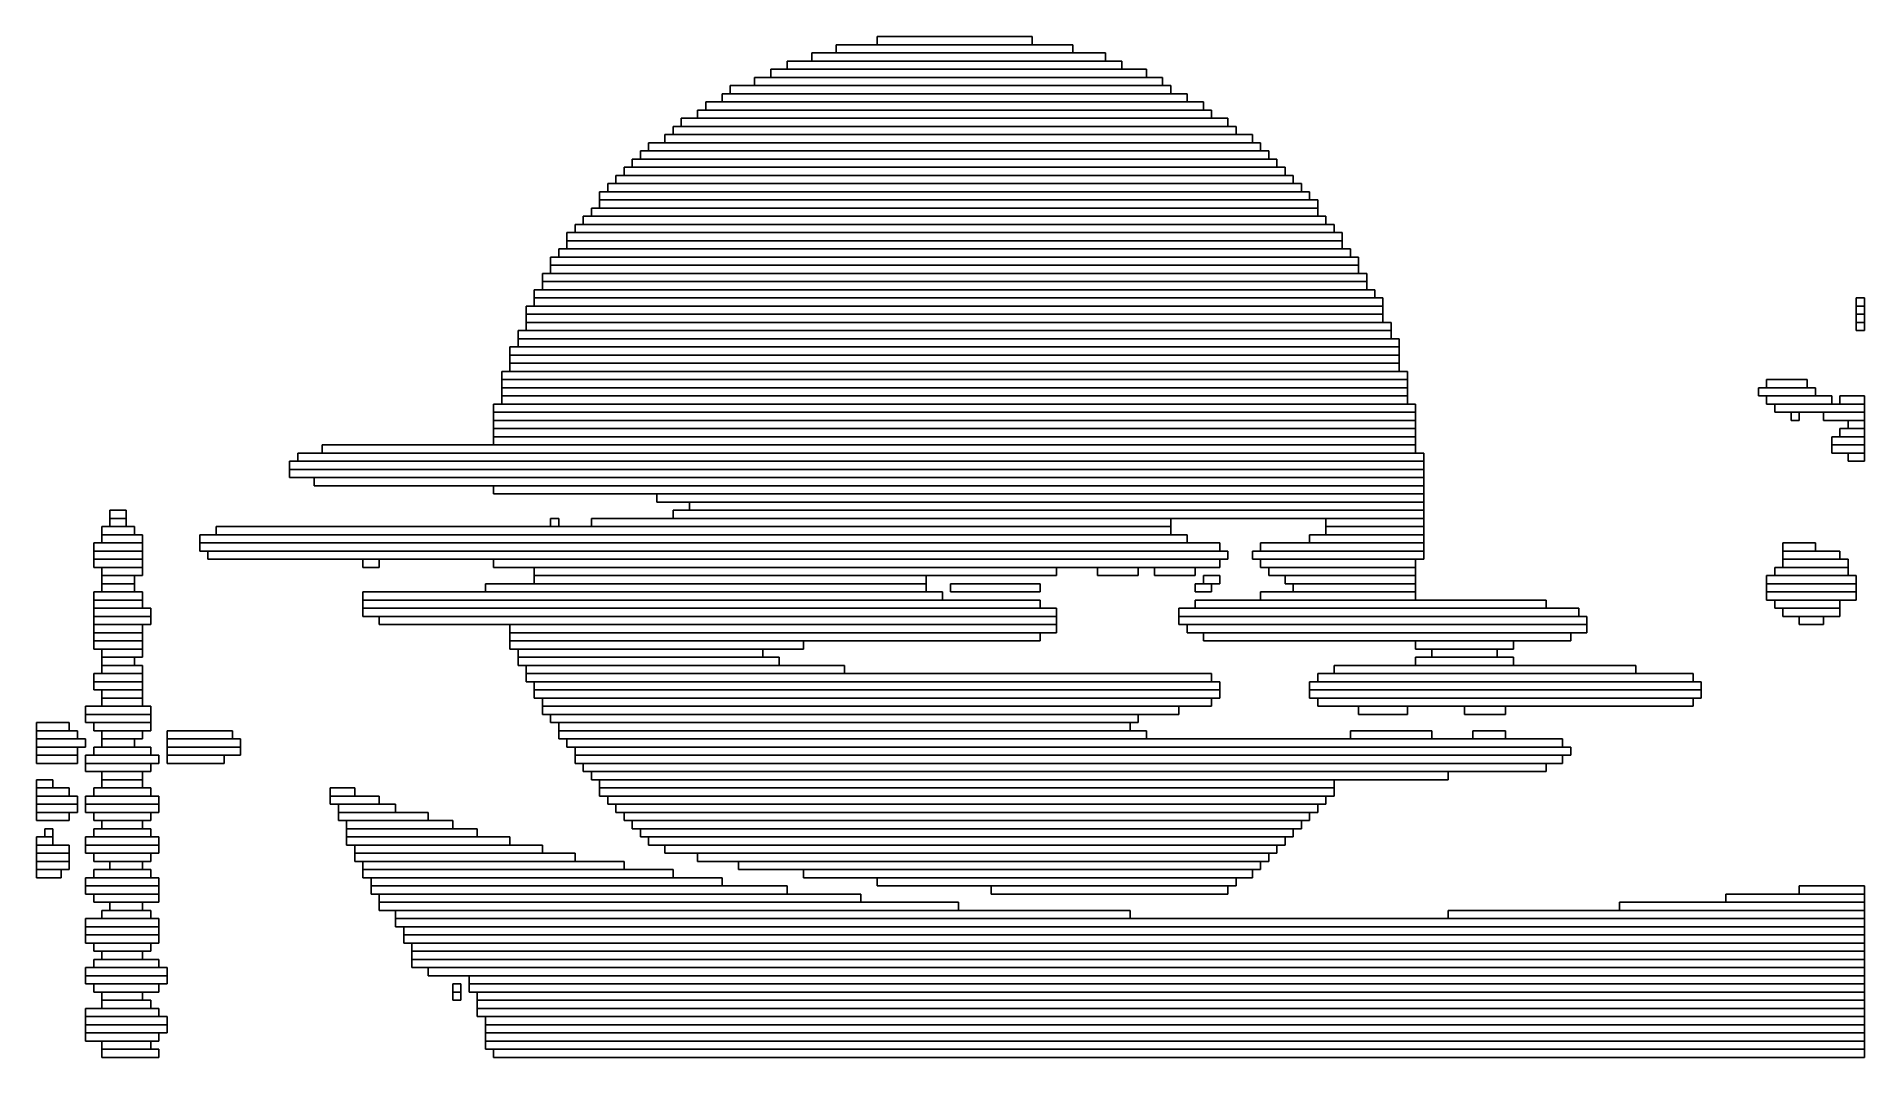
# Model space of a CAD drawing. Extents: x 400 to 624, y 440 to 565.
import ezdxf

# ---------------------------------------------------------------- set-up
doc = ezdxf.new("R2010")
doc.units = 0

msp = doc.modelspace()

# ---------------------------------------------------------------- linework, layer by layer
for p, q in [((503, 565), (522, 565)), ((503, 564), (503, 565)), ((522, 565), (522, 564)), ((495, 563), (531, 563)), ((495, 562), (495, 563)), ((498, 564), (527, 564)), ((498, 563), (498, 564)), ((527, 563), (498, 563)), ((522, 564), (503, 564)), ((527, 564), (527, 563)), ((531, 563), (531, 562)), ((490, 561), (536, 561)), ((490, 560), (490, 561)), ((492, 562), (533, 562)), ((492, 561), (492, 562)), ((533, 561), (492, 561)), ((531, 562), (495, 562)), ((533, 562), (533, 561)), ((536, 561), (536, 560)), ((484, 558), (541, 558)), ((484, 557), (484, 558)), ((485, 559), (539, 559)), ((485, 558), (485, 559)), ((539, 558), (485, 558)), ((488, 560), (538, 560)), ((488, 559), (488, 560)), ((538, 559), (488, 559)), ((536, 560), (490, 560)), ((538, 560), (538, 559)), ((539, 559), (539, 558)), ((541, 558), (541, 557)), ((481, 556), (544, 556)), ((481, 555), (481, 556)), ((482, 557), (543, 557)), ((482, 556), (482, 557)), ((543, 556), (482, 556)), ((541, 557), (484, 557)), ((543, 557), (543, 556)), ((544, 556), (544, 555)), ((478, 554), (547, 554)), ((478, 553), (478, 554)), ((479, 555), (546, 555)), ((479, 554), (479, 555)), ((546, 554), (479, 554)), ((544, 555), (481, 555)), ((546, 555), (546, 554)), ((547, 554), (547, 553)), ((475, 552), (550, 552)), ((475, 551), (475, 552)), ((477, 553), (549, 553)), ((477, 552), (477, 553)), ((549, 552), (477, 552)), ((547, 553), (478, 553)), ((549, 553), (549, 552)), ((550, 552), (550, 551)), ((472, 549), (553, 549)), ((472, 548), (472, 549)), ((473, 550), (552, 550)), ((473, 549), (473, 550)), ((552, 549), (473, 549)), ((474, 551), (551, 551)), ((474, 550), (474, 551)), ((551, 550), (474, 550)), ((550, 551), (475, 551)), ((551, 551), (551, 550)), ((552, 550), (552, 549)), ((553, 549), (553, 548)), ((470, 547), (555, 547)), ((470, 546), (470, 547)), ((471, 548), (554, 548)), ((471, 547), (471, 548)), ((554, 547), (471, 547)), ((553, 548), (472, 548)), ((554, 548), (554, 547)), ((555, 547), (555, 546)), ((469, 546), (556, 546)), ((469, 545), (469, 546)), ((556, 545), (469, 545)), ((469, 545), (557, 545)), ((469, 544), (469, 545)), ((555, 546), (470, 546)), ((556, 546), (556, 545)), ((557, 545), (557, 544)), ((467, 543), (558, 543)), ((467, 542), (467, 543)), ((468, 544), (557, 544)), ((468, 543), (468, 544)), ((557, 543), (468, 543)), ((557, 544), (469, 544)), ((557, 544), (557, 543)), ((558, 543), (558, 542)), ((465, 541), (560, 541)), ((465, 540), (465, 541)), ((560, 540), (465, 540)), ((465, 540), (560, 540)), ((465, 539), (465, 540)), ((466, 542), (559, 542)), ((466, 541), (466, 542)), ((559, 541), (466, 541)), ((558, 542), (467, 542)), ((559, 542), (559, 541)), ((560, 541), (560, 540)), ((560, 540), (560, 539)), ((463, 538), (562, 538)), ((463, 537), (463, 538)), ((464, 539), (561, 539)), ((464, 538), (464, 539)), ((561, 538), (464, 538)), ((560, 539), (465, 539)), ((561, 539), (561, 538)), ((562, 538), (562, 537)), ((462, 536), (563, 536)), ((462, 535), (462, 536)), ((562, 537), (463, 537)), ((463, 537), (562, 537)), ((463, 536), (463, 537)), ((562, 536), (463, 536)), ((562, 537), (562, 536)), ((563, 536), (563, 535)), ((461, 534), (564, 534)), ((461, 533), (461, 534)), ((563, 535), (462, 535)), ((462, 535), (563, 535)), ((462, 534), (462, 535)), ((563, 534), (462, 534)), ((563, 535), (563, 534)), ((564, 534), (564, 533)), ((460, 532), (565, 532)), ((460, 531), (460, 532)), ((565, 531), (460, 531)), ((460, 531), (565, 531)), ((460, 530), (460, 531)), ((564, 533), (461, 533)), ((461, 533), (565, 533)), ((461, 532), (461, 533)), ((565, 532), (461, 532)), ((565, 533), (565, 532)), ((565, 532), (565, 531)), ((565, 531), (565, 530)), ((623, 533), (624, 533)), ((623, 532), (623, 533)), ((624, 532), (623, 532)), ((623, 532), (624, 532)), ((623, 531), (623, 532)), ((624, 531), (623, 531)), ((623, 531), (624, 531)), ((623, 530), (623, 531)), ((624, 533), (624, 532)), ((624, 532), (624, 531)), ((624, 531), (624, 530)), ((459, 529), (566, 529)), ((459, 528), (459, 529)), ((565, 530), (460, 530)), ((460, 530), (566, 530)), ((460, 529), (460, 530)), ((566, 529), (460, 529)), ((566, 530), (566, 529)), ((566, 529), (566, 528)), ((624, 530), (623, 530)), ((623, 530), (624, 530)), ((623, 529), (623, 530)), ((624, 529), (623, 529)), ((624, 530), (624, 529)), ((458, 527), (567, 527)), ((458, 526), (458, 527)), ((566, 528), (459, 528)), ((459, 528), (567, 528)), ((459, 527), (459, 528)), ((567, 527), (459, 527)), ((567, 528), (567, 527)), ((567, 527), (567, 526)), ((567, 526), (458, 526)), ((458, 526), (567, 526)), ((458, 525), (458, 526)), ((567, 525), (458, 525)), ((458, 525), (567, 525)), ((458, 524), (458, 525)), ((567, 526), (567, 525)), ((567, 525), (567, 524)), ((457, 524), (568, 524)), ((457, 523), (457, 524)), ((568, 523), (457, 523)), ((457, 523), (568, 523)), ((457, 522), (457, 523)), ((568, 522), (457, 522)), ((457, 522), (568, 522)), ((457, 521), (457, 522)), ((567, 524), (458, 524)), ((568, 524), (568, 523)), ((568, 523), (568, 522)), ((568, 522), (568, 521)), ((611, 522), (618, 522)), ((611, 521), (611, 522)), ((612, 523), (617, 523)), ((612, 522), (612, 523)), ((617, 522), (612, 522)), ((617, 523), (617, 522)), ((618, 522), (618, 521)), ((456, 520), (569, 520)), ((456, 519), (456, 520)), ((568, 521), (457, 521)), ((457, 521), (568, 521)), ((457, 520), (457, 521)), ((568, 520), (457, 520)), ((568, 521), (568, 520)), ((569, 520), (569, 519)), ((618, 521), (611, 521)), ((612, 521), (620, 521)), ((612, 520), (612, 521)), ((620, 520), (612, 520)), ((613, 520), (624, 520)), ((613, 519), (613, 520)), ((620, 521), (620, 520)), ((621, 521), (624, 521)), ((621, 520), (621, 521)), ((624, 520), (621, 520)), ((624, 521), (624, 520)), ((624, 520), (624, 519)), ((569, 519), (456, 519)), ((456, 519), (569, 519)), ((456, 518), (456, 519)), ((569, 518), (456, 518)), ((456, 518), (569, 518)), ((456, 517), (456, 518)), ((569, 519), (569, 518)), ((569, 518), (569, 517)), ((624, 519), (613, 519)), ((615, 519), (616, 519)), ((615, 518), (615, 519)), ((616, 518), (615, 518)), ((616, 519), (616, 518)), ((619, 519), (624, 519)), ((619, 518), (619, 519)), ((624, 518), (619, 518)), ((622, 518), (624, 518)), ((622, 517), (622, 518)), ((624, 519), (624, 518)), ((624, 518), (624, 517)), ((569, 517), (456, 517)), ((456, 517), (569, 517)), ((456, 516), (456, 517)), ((569, 516), (456, 516)), ((456, 516), (569, 516)), ((456, 515), (456, 516)), ((569, 517), (569, 516)), ((569, 516), (569, 515)), ((620, 516), (624, 516)), ((620, 515), (620, 516)), ((621, 517), (624, 517)), ((621, 516), (621, 517)), ((624, 516), (621, 516)), ((624, 517), (622, 517)), ((624, 517), (624, 516)), ((624, 516), (624, 515)), ((431, 513), (570, 513)), ((431, 512), (431, 513)), ((432, 514), (570, 514)), ((432, 513), (432, 514)), ((570, 513), (432, 513)), ((435, 515), (569, 515)), ((435, 514), (435, 515)), ((569, 514), (435, 514)), ((569, 515), (456, 515)), ((569, 515), (569, 514)), ((570, 514), (570, 513)), ((570, 513), (570, 512)), ((624, 515), (620, 515)), ((620, 515), (624, 515)), ((620, 514), (620, 515)), ((624, 514), (620, 514)), ((622, 514), (624, 514)), ((622, 513), (622, 514)), ((624, 513), (622, 513)), ((624, 515), (624, 514)), ((624, 514), (624, 513)), ((570, 512), (431, 512)), ((431, 512), (570, 512)), ((431, 511), (431, 512)), ((570, 511), (431, 511)), ((434, 511), (570, 511)), ((434, 510), (434, 511)), ((570, 512), (570, 511)), ((570, 511), (570, 510)), ((570, 510), (434, 510)), ((456, 510), (570, 510)), ((456, 509), (456, 510)), ((570, 509), (456, 509)), ((476, 509), (570, 509)), ((476, 508), (476, 509)), ((570, 510), (570, 509)), ((570, 509), (570, 508)), ((409, 507), (411, 507)), ((409, 506), (409, 507)), ((411, 507), (411, 506)), ((570, 508), (476, 508)), ((478, 507), (570, 507)), ((478, 506), (478, 507)), ((480, 508), (570, 508)), ((480, 507), (480, 508)), ((570, 507), (480, 507)), ((570, 508), (570, 507)), ((570, 507), (570, 506)), ((408, 505), (412, 505)), ((408, 504), (408, 505)), ((411, 506), (409, 506)), ((409, 506), (411, 506)), ((409, 505), (409, 506)), ((411, 505), (409, 505)), ((411, 506), (411, 505)), ((412, 505), (412, 504)), ((422, 505), (539, 505)), ((422, 504), (422, 505)), ((463, 506), (464, 506)), ((463, 505), (463, 506)), ((464, 505), (463, 505)), ((464, 506), (464, 505)), ((468, 506), (539, 506)), ((468, 505), (468, 506)), ((539, 505), (468, 505)), ((570, 506), (478, 506)), ((539, 506), (539, 505)), ((539, 505), (539, 504)), ((558, 506), (570, 506)), ((558, 505), (558, 506)), ((570, 505), (558, 505)), ((558, 505), (570, 505)), ((558, 504), (558, 505)), ((570, 506), (570, 505)), ((570, 505), (570, 504)), ((407, 503), (413, 503)), ((407, 502), (407, 503)), ((413, 502), (407, 502)), ((407, 502), (413, 502)), ((407, 501), (407, 502)), ((412, 504), (408, 504)), ((408, 504), (413, 504)), ((408, 503), (408, 504)), ((413, 503), (408, 503)), ((413, 504), (413, 503)), ((413, 503), (413, 502)), ((413, 502), (413, 501)), ((420, 504), (541, 504)), ((420, 503), (420, 504)), ((541, 503), (420, 503)), ((420, 503), (545, 503)), ((420, 502), (420, 503)), ((545, 502), (420, 502)), ((421, 502), (546, 502)), ((421, 501), (421, 502)), ((539, 504), (422, 504)), ((541, 504), (541, 503)), ((545, 503), (545, 502)), ((546, 502), (546, 501)), ((549, 502), (570, 502)), ((549, 501), (549, 502)), ((550, 503), (570, 503)), ((550, 502), (550, 503)), ((570, 502), (550, 502)), ((556, 504), (570, 504)), ((556, 503), (556, 504)), ((570, 503), (556, 503)), ((570, 504), (558, 504)), ((570, 504), (570, 503)), ((570, 503), (570, 502)), ((570, 502), (570, 501)), ((614, 503), (618, 503)), ((614, 502), (614, 503)), ((618, 502), (614, 502)), ((614, 502), (621, 502)), ((614, 501), (614, 502)), ((618, 503), (618, 502)), ((621, 502), (621, 501)), ((413, 501), (407, 501)), ((407, 501), (413, 501)), ((407, 500), (407, 501)), ((413, 500), (407, 500)), ((408, 500), (413, 500)), ((408, 499), (408, 500)), ((413, 501), (413, 500)), ((413, 500), (413, 499)), ((546, 501), (421, 501)), ((440, 501), (442, 501)), ((440, 500), (440, 501)), ((442, 500), (440, 500)), ((442, 501), (442, 500)), ((456, 501), (545, 501)), ((456, 500), (456, 501)), ((545, 500), (456, 500)), ((461, 500), (525, 500)), ((461, 499), (461, 500)), ((525, 500), (525, 499)), ((530, 500), (535, 500)), ((530, 499), (530, 500)), ((535, 500), (535, 499)), ((537, 500), (542, 500)), ((537, 499), (537, 500)), ((542, 500), (542, 499)), ((545, 501), (545, 500)), ((570, 501), (549, 501)), ((550, 501), (569, 501)), ((550, 500), (550, 501)), ((569, 500), (550, 500)), ((551, 500), (569, 500)), ((551, 499), (551, 500)), ((569, 501), (569, 500)), ((569, 500), (569, 499)), ((613, 500), (622, 500)), ((613, 499), (613, 500)), ((621, 501), (614, 501)), ((614, 501), (622, 501)), ((614, 500), (614, 501)), ((622, 500), (614, 500)), ((622, 501), (622, 500)), ((622, 500), (622, 499)), ((413, 499), (408, 499)), ((408, 499), (412, 499)), ((408, 498), (408, 499)), ((412, 498), (408, 498)), ((408, 498), (412, 498)), ((408, 497), (408, 498)), ((412, 499), (412, 498)), ((412, 498), (412, 497)), ((455, 498), (509, 498)), ((455, 497), (455, 498)), ((525, 499), (461, 499)), ((461, 499), (509, 499)), ((461, 498), (461, 499)), ((509, 498), (461, 498)), ((509, 499), (509, 498)), ((509, 498), (509, 497)), ((512, 498), (523, 498)), ((512, 497), (512, 498)), ((523, 498), (523, 497)), ((535, 499), (530, 499)), ((542, 499), (537, 499)), ((542, 498), (544, 498)), ((542, 497), (542, 498)), ((543, 499), (545, 499)), ((543, 498), (543, 499)), ((545, 498), (543, 498)), ((544, 498), (544, 497)), ((545, 499), (545, 498)), ((569, 499), (551, 499)), ((553, 499), (569, 499)), ((553, 498), (553, 499)), ((569, 498), (553, 498)), ((554, 498), (569, 498)), ((554, 497), (554, 498)), ((569, 499), (569, 498)), ((569, 498), (569, 497)), ((612, 499), (623, 499)), ((612, 498), (612, 499)), ((623, 498), (612, 498)), ((612, 498), (623, 498)), ((612, 497), (612, 498)), ((622, 499), (613, 499)), ((623, 499), (623, 498)), ((623, 498), (623, 497)), ((407, 497), (413, 497)), ((407, 496), (407, 497)), ((413, 496), (407, 496)), ((407, 496), (413, 496)), ((407, 495), (407, 496)), ((412, 497), (408, 497)), ((413, 497), (413, 496)), ((413, 496), (413, 495)), ((440, 497), (511, 497)), ((440, 496), (440, 497)), ((511, 496), (440, 496)), ((440, 496), (523, 496)), ((440, 495), (440, 496)), ((509, 497), (455, 497)), ((511, 497), (511, 496)), ((523, 497), (512, 497)), ((523, 496), (523, 495)), ((544, 497), (542, 497)), ((542, 496), (585, 496)), ((542, 495), (542, 496)), ((550, 497), (569, 497)), ((550, 496), (550, 497)), ((569, 496), (550, 496)), ((569, 497), (554, 497)), ((569, 497), (569, 496)), ((585, 496), (585, 495)), ((623, 497), (612, 497)), ((612, 497), (623, 497)), ((612, 496), (612, 497)), ((623, 496), (612, 496)), ((613, 496), (621, 496)), ((613, 495), (613, 496)), ((621, 496), (621, 495)), ((623, 497), (623, 496)), ((413, 495), (407, 495)), ((407, 495), (414, 495)), ((407, 494), (407, 495)), ((414, 494), (407, 494)), ((407, 494), (414, 494)), ((407, 493), (407, 494)), ((414, 493), (407, 493)), ((407, 493), (413, 493)), ((407, 492), (407, 493)), ((413, 493), (413, 492)), ((414, 495), (414, 494)), ((414, 494), (414, 493)), ((523, 495), (440, 495)), ((440, 495), (525, 495)), ((440, 494), (440, 495)), ((525, 494), (440, 494)), ((442, 494), (525, 494)), ((442, 493), (442, 494)), ((525, 493), (442, 493)), ((458, 493), (525, 493)), ((458, 492), (458, 493)), ((525, 495), (525, 494)), ((525, 494), (525, 493)), ((525, 493), (525, 492)), ((540, 495), (589, 495)), ((540, 494), (540, 495)), ((589, 494), (540, 494)), ((540, 494), (590, 494)), ((540, 493), (540, 494)), ((590, 493), (540, 493)), ((541, 493), (590, 493)), ((541, 492), (541, 493)), ((585, 495), (542, 495)), ((589, 495), (589, 494)), ((590, 494), (590, 493)), ((590, 493), (590, 492)), ((621, 495), (613, 495)), ((614, 495), (621, 495)), ((614, 494), (614, 495)), ((621, 494), (614, 494)), ((616, 494), (619, 494)), ((616, 493), (616, 494)), ((619, 493), (616, 493)), ((619, 494), (619, 493)), ((621, 495), (621, 494)), ((413, 492), (407, 492)), ((407, 492), (413, 492)), ((407, 491), (407, 492)), ((413, 491), (407, 491)), ((407, 491), (413, 491)), ((407, 490), (407, 491)), ((413, 492), (413, 491)), ((413, 491), (413, 490)), ((525, 492), (458, 492)), ((458, 492), (523, 492)), ((458, 491), (458, 492)), ((523, 491), (458, 491)), ((458, 491), (494, 491)), ((458, 490), (458, 491)), ((494, 491), (494, 490)), ((523, 492), (523, 491)), ((590, 492), (541, 492)), ((543, 492), (588, 492)), ((543, 491), (543, 492)), ((588, 491), (543, 491)), ((569, 491), (581, 491)), ((569, 490), (569, 491)), ((581, 491), (581, 490)), ((588, 492), (588, 491)), ((413, 490), (407, 490)), ((408, 490), (413, 490)), ((408, 489), (408, 490)), ((413, 489), (408, 489)), ((408, 489), (412, 489)), ((408, 488), (408, 489)), ((412, 489), (412, 488)), ((413, 490), (413, 489)), ((494, 490), (458, 490)), ((459, 490), (489, 490)), ((459, 489), (459, 490)), ((489, 489), (459, 489)), ((459, 489), (491, 489)), ((459, 488), (459, 489)), ((489, 490), (489, 489)), ((491, 489), (491, 488)), ((581, 490), (569, 490)), ((569, 489), (581, 489)), ((569, 488), (569, 489)), ((571, 490), (579, 490)), ((571, 489), (571, 490)), ((579, 489), (571, 489)), ((579, 490), (579, 489)), ((581, 489), (581, 488)), ((407, 487), (413, 487)), ((407, 486), (407, 487)), ((412, 488), (408, 488)), ((408, 488), (413, 488)), ((408, 487), (408, 488)), ((413, 487), (408, 487)), ((413, 488), (413, 487)), ((413, 487), (413, 486)), ((491, 488), (459, 488)), ((460, 488), (499, 488)), ((460, 487), (460, 488)), ((499, 487), (460, 487)), ((460, 487), (544, 487)), ((460, 486), (460, 487)), ((499, 488), (499, 487)), ((544, 487), (544, 486)), ((557, 487), (603, 487)), ((557, 486), (557, 487)), ((559, 488), (596, 488)), ((559, 487), (559, 488)), ((596, 487), (559, 487)), ((581, 488), (569, 488)), ((596, 488), (596, 487)), ((603, 487), (603, 486)), ((413, 486), (407, 486)), ((407, 486), (413, 486)), ((407, 485), (407, 486)), ((413, 485), (407, 485)), ((408, 485), (413, 485)), ((408, 484), (408, 485)), ((413, 484), (408, 484)), ((408, 484), (413, 484)), ((408, 483), (408, 484)), ((413, 486), (413, 485)), ((413, 485), (413, 484)), ((413, 484), (413, 483)), ((544, 486), (460, 486)), ((461, 486), (545, 486)), ((461, 485), (461, 486)), ((545, 485), (461, 485)), ((461, 485), (545, 485)), ((461, 484), (461, 485)), ((545, 484), (461, 484)), ((462, 484), (544, 484)), ((462, 483), (462, 484)), ((544, 484), (544, 483)), ((545, 486), (545, 485)), ((545, 485), (545, 484)), ((556, 486), (604, 486)), ((556, 485), (556, 486)), ((604, 485), (556, 485)), ((556, 485), (604, 485)), ((556, 484), (556, 485)), ((604, 484), (556, 484)), ((603, 486), (557, 486)), ((557, 484), (603, 484)), ((557, 483), (557, 484)), ((603, 484), (603, 483)), ((604, 486), (604, 485)), ((604, 485), (604, 484)), ((406, 483), (414, 483)), ((406, 482), (406, 483)), ((414, 482), (406, 482)), ((406, 482), (414, 482)), ((406, 481), (406, 482)), ((413, 483), (408, 483)), ((414, 483), (414, 482)), ((414, 482), (414, 481)), ((544, 483), (462, 483)), ((462, 483), (540, 483)), ((462, 482), (462, 483)), ((540, 482), (462, 482)), ((463, 482), (535, 482)), ((463, 481), (463, 482)), ((535, 482), (535, 481)), ((540, 483), (540, 482)), ((603, 483), (557, 483)), ((562, 483), (568, 483)), ((562, 482), (562, 483)), ((568, 482), (562, 482)), ((568, 483), (568, 482)), ((575, 483), (580, 483)), ((575, 482), (575, 483)), ((580, 482), (575, 482)), ((580, 483), (580, 482)), ((400, 481), (404, 481)), ((400, 480), (400, 481)), ((404, 480), (400, 480)), ((400, 480), (405, 480)), ((400, 479), (400, 480)), ((404, 481), (404, 480)), ((405, 480), (405, 479)), ((414, 481), (406, 481)), ((407, 481), (414, 481)), ((407, 480), (407, 481)), ((414, 480), (407, 480)), ((408, 480), (413, 480)), ((408, 479), (408, 480)), ((413, 480), (413, 479)), ((414, 481), (414, 480)), ((416, 480), (424, 480)), ((416, 479), (416, 480)), ((424, 480), (424, 479)), ((535, 481), (463, 481)), ((464, 481), (534, 481)), ((464, 480), (464, 481)), ((534, 480), (464, 480)), ((464, 480), (536, 480)), ((464, 479), (464, 480)), ((534, 481), (534, 480)), ((536, 480), (536, 479)), ((561, 480), (571, 480)), ((561, 479), (561, 480)), ((571, 480), (571, 479)), ((576, 480), (580, 480)), ((576, 479), (576, 480)), ((580, 480), (580, 479)), ((405, 479), (400, 479)), ((400, 479), (406, 479)), ((400, 478), (400, 479)), ((406, 478), (400, 478)), ((400, 478), (405, 478)), ((400, 477), (400, 478)), ((405, 478), (405, 477)), ((406, 479), (406, 478)), ((407, 478), (414, 478)), ((407, 477), (407, 478)), ((413, 479), (408, 479)), ((408, 479), (412, 479)), ((408, 478), (408, 479)), ((412, 478), (408, 478)), ((412, 479), (412, 478)), ((414, 478), (414, 477)), ((424, 479), (416, 479)), ((416, 479), (425, 479)), ((416, 478), (416, 479)), ((425, 478), (416, 478)), ((416, 478), (425, 478)), ((416, 477), (416, 478)), ((425, 479), (425, 478)), ((425, 478), (425, 477)), ((536, 479), (464, 479)), ((465, 479), (587, 479)), ((465, 478), (465, 479)), ((587, 478), (465, 478)), ((466, 478), (588, 478)), ((466, 477), (466, 478)), ((571, 479), (561, 479)), ((580, 479), (576, 479)), ((587, 479), (587, 478)), ((588, 478), (588, 477)), ((405, 477), (400, 477)), ((400, 477), (405, 477)), ((400, 476), (400, 477)), ((405, 476), (400, 476)), ((405, 477), (405, 476)), ((406, 477), (415, 477)), ((406, 476), (406, 477)), ((415, 476), (406, 476)), ((406, 476), (414, 476)), ((406, 475), (406, 476)), ((414, 475), (406, 475)), ((414, 477), (407, 477)), ((408, 475), (413, 475)), ((408, 474), (408, 475)), ((413, 475), (413, 474)), ((414, 476), (414, 475)), ((415, 477), (415, 476)), ((425, 477), (416, 477)), ((416, 477), (423, 477)), ((416, 476), (416, 477)), ((423, 476), (416, 476)), ((423, 477), (423, 476)), ((588, 477), (466, 477)), ((466, 477), (587, 477)), ((466, 476), (466, 477)), ((587, 476), (466, 476)), ((467, 476), (585, 476)), ((467, 475), (467, 476)), ((585, 475), (467, 475)), ((468, 475), (573, 475)), ((468, 474), (468, 475)), ((573, 475), (573, 474)), ((585, 476), (585, 475)), ((587, 477), (587, 476)), ((400, 474), (402, 474)), ((400, 473), (400, 474)), ((402, 473), (400, 473)), ((400, 473), (404, 473)), ((400, 472), (400, 473)), ((402, 474), (402, 473)), ((404, 473), (404, 472)), ((407, 473), (414, 473)), ((407, 472), (407, 473)), ((413, 474), (408, 474)), ((408, 474), (413, 474)), ((408, 473), (408, 474)), ((413, 473), (408, 473)), ((413, 474), (413, 473)), ((414, 473), (414, 472)), ((436, 473), (439, 473)), ((436, 472), (436, 473)), ((439, 473), (439, 472)), ((573, 474), (468, 474)), ((469, 474), (559, 474)), ((469, 473), (469, 474)), ((559, 473), (469, 473)), ((469, 473), (559, 473)), ((469, 472), (469, 473)), ((559, 474), (559, 473)), ((559, 473), (559, 472)), ((404, 472), (400, 472)), ((400, 472), (405, 472)), ((400, 471), (400, 472)), ((405, 471), (400, 471)), ((400, 471), (405, 471)), ((400, 470), (400, 471)), ((405, 472), (405, 471)), ((405, 471), (405, 470)), ((406, 472), (415, 472)), ((406, 471), (406, 472)), ((415, 471), (406, 471)), ((406, 471), (415, 471)), ((406, 470), (406, 471)), ((414, 472), (407, 472)), ((415, 472), (415, 471)), ((415, 471), (415, 470)), ((439, 472), (436, 472)), ((436, 472), (442, 472)), ((436, 471), (436, 472)), ((442, 471), (436, 471)), ((437, 471), (444, 471)), ((437, 470), (437, 471)), ((442, 472), (442, 471)), ((444, 471), (444, 470)), ((559, 472), (469, 472)), ((470, 472), (558, 472)), ((470, 471), (470, 472)), ((558, 471), (470, 471)), ((471, 471), (557, 471)), ((471, 470), (471, 471)), ((557, 471), (557, 470)), ((558, 472), (558, 471)), ((405, 470), (400, 470)), ((400, 470), (404, 470)), ((400, 469), (400, 470)), ((404, 469), (400, 469)), ((404, 470), (404, 469)), ((415, 470), (406, 470)), ((407, 470), (414, 470)), ((407, 469), (407, 470)), ((414, 469), (407, 469)), ((408, 469), (413, 469)), ((408, 468), (408, 469)), ((413, 469), (413, 468)), ((414, 470), (414, 469)), ((444, 470), (437, 470)), ((437, 470), (448, 470)), ((437, 469), (437, 470)), ((448, 469), (437, 469)), ((438, 469), (451, 469)), ((438, 468), (438, 469)), ((448, 470), (448, 469)), ((451, 469), (451, 468)), ((557, 470), (471, 470)), ((472, 470), (556, 470)), ((472, 469), (472, 470)), ((556, 469), (472, 469)), ((473, 469), (555, 469)), ((473, 468), (473, 469)), ((555, 469), (555, 468)), ((556, 470), (556, 469)), ((400, 467), (402, 467)), ((400, 466), (400, 467)), ((402, 466), (400, 466)), ((400, 466), (404, 466)), ((400, 465), (400, 466)), ((401, 468), (402, 468)), ((401, 467), (401, 468)), ((402, 467), (401, 467)), ((402, 468), (402, 467)), ((402, 467), (402, 466)), ((404, 466), (404, 465)), ((406, 467), (415, 467)), ((406, 466), (406, 467)), ((415, 466), (406, 466)), ((406, 466), (415, 466)), ((406, 465), (406, 466)), ((407, 468), (414, 468)), ((407, 467), (407, 468)), ((414, 467), (407, 467)), ((413, 468), (408, 468)), ((414, 468), (414, 467)), ((415, 467), (415, 466)), ((415, 466), (415, 465)), ((451, 468), (438, 468)), ((438, 468), (454, 468)), ((438, 467), (438, 468)), ((454, 467), (438, 467)), ((438, 467), (458, 467)), ((438, 466), (438, 467)), ((458, 466), (438, 466)), ((439, 466), (462, 466)), ((439, 465), (439, 466)), ((454, 468), (454, 467)), ((458, 467), (458, 466)), ((462, 466), (462, 465)), ((555, 468), (473, 468)), ((474, 468), (554, 468)), ((474, 467), (474, 468)), ((554, 467), (474, 467)), ((475, 467), (553, 467)), ((475, 466), (475, 467)), ((553, 466), (475, 466)), ((477, 466), (552, 466)), ((477, 465), (477, 466)), ((552, 466), (552, 465)), ((553, 467), (553, 466)), ((554, 468), (554, 467)), ((404, 465), (400, 465)), ((400, 465), (404, 465)), ((400, 464), (400, 465)), ((404, 464), (400, 464)), ((400, 464), (404, 464)), ((400, 463), (400, 464)), ((404, 465), (404, 464)), ((404, 464), (404, 463)), ((415, 465), (406, 465)), ((407, 465), (414, 465)), ((407, 464), (407, 465)), ((414, 464), (407, 464)), ((409, 464), (413, 464)), ((409, 463), (409, 464)), ((413, 464), (413, 463)), ((414, 465), (414, 464)), ((462, 465), (439, 465)), ((439, 465), (466, 465)), ((439, 464), (439, 465)), ((466, 464), (439, 464)), ((440, 464), (472, 464)), ((440, 463), (440, 464)), ((466, 465), (466, 464)), ((472, 464), (472, 463)), ((552, 465), (477, 465)), ((481, 465), (551, 465)), ((481, 464), (481, 465)), ((551, 464), (481, 464)), ((486, 464), (550, 464)), ((486, 463), (486, 464)), ((550, 464), (550, 463)), ((551, 465), (551, 464)), ((404, 463), (400, 463)), ((400, 463), (403, 463)), ((400, 462), (400, 463)), ((403, 462), (400, 462)), ((403, 463), (403, 462)), ((406, 462), (415, 462)), ((406, 461), (406, 462)), ((407, 463), (414, 463)), ((407, 462), (407, 463)), ((414, 462), (407, 462)), ((413, 463), (409, 463)), ((414, 463), (414, 462)), ((415, 462), (415, 461)), ((472, 463), (440, 463)), ((440, 463), (478, 463)), ((440, 462), (440, 463)), ((478, 462), (440, 462)), ((441, 462), (484, 462)), ((441, 461), (441, 462)), ((478, 463), (478, 462)), ((484, 462), (484, 461)), ((550, 463), (486, 463)), ((494, 463), (549, 463)), ((494, 462), (494, 463)), ((549, 462), (494, 462)), ((503, 462), (547, 462)), ((503, 461), (503, 462)), ((547, 462), (547, 461)), ((549, 463), (549, 462)), ((415, 461), (406, 461)), ((406, 461), (415, 461)), ((406, 460), (406, 461)), ((415, 460), (406, 460)), ((407, 460), (415, 460)), ((407, 459), (407, 460)), ((415, 461), (415, 460)), ((415, 460), (415, 459)), ((484, 461), (441, 461)), ((441, 461), (492, 461)), ((441, 460), (441, 461)), ((492, 460), (441, 460)), ((442, 460), (501, 460)), ((442, 459), (442, 460)), ((492, 461), (492, 460)), ((501, 460), (501, 459)), ((547, 461), (503, 461)), ((517, 461), (546, 461)), ((517, 460), (517, 461)), ((546, 460), (517, 460)), ((546, 461), (546, 460)), ((607, 460), (624, 460)), ((607, 459), (607, 460)), ((616, 461), (624, 461)), ((616, 460), (616, 461)), ((624, 460), (616, 460)), ((624, 461), (624, 460)), ((624, 460), (624, 459)), ((406, 457), (415, 457)), ((406, 456), (406, 457)), ((415, 459), (407, 459)), ((408, 458), (414, 458)), ((408, 457), (408, 458)), ((414, 457), (408, 457)), ((409, 459), (413, 459)), ((409, 458), (409, 459)), ((413, 458), (409, 458)), ((413, 459), (413, 458)), ((414, 458), (414, 457)), ((415, 457), (415, 456)), ((501, 459), (442, 459)), ((442, 459), (513, 459)), ((442, 458), (442, 459)), ((513, 458), (442, 458)), ((444, 458), (534, 458)), ((444, 457), (444, 458)), ((534, 457), (444, 457)), ((444, 457), (624, 457)), ((444, 456), (444, 457)), ((513, 459), (513, 458)), ((534, 458), (534, 457)), ((573, 458), (624, 458)), ((573, 457), (573, 458)), ((624, 457), (573, 457)), ((594, 459), (624, 459)), ((594, 458), (594, 459)), ((624, 458), (594, 458)), ((624, 459), (607, 459)), ((624, 459), (624, 458)), ((624, 458), (624, 457)), ((624, 457), (624, 456)), ((415, 456), (406, 456)), ((406, 456), (415, 456)), ((406, 455), (406, 456)), ((415, 455), (406, 455)), ((406, 455), (415, 455)), ((406, 454), (406, 455)), ((415, 456), (415, 455)), ((415, 455), (415, 454)), ((624, 456), (444, 456)), ((445, 456), (624, 456)), ((445, 455), (445, 456)), ((624, 455), (445, 455)), ((445, 455), (624, 455)), ((445, 454), (445, 455)), ((624, 456), (624, 455)), ((624, 455), (624, 454)), ((415, 454), (406, 454)), ((407, 454), (414, 454)), ((407, 453), (407, 454)), ((414, 453), (407, 453)), ((408, 453), (413, 453)), ((408, 452), (408, 453)), ((413, 453), (413, 452)), ((414, 454), (414, 453)), ((624, 454), (445, 454)), ((446, 454), (624, 454)), ((446, 453), (446, 454)), ((624, 453), (446, 453)), ((446, 453), (624, 453)), ((446, 452), (446, 453)), ((624, 454), (624, 453)), ((624, 453), (624, 452)), ((406, 451), (416, 451)), ((406, 450), (406, 451)), ((407, 452), (415, 452)), ((407, 451), (407, 452)), ((415, 451), (407, 451)), ((413, 452), (408, 452)), ((415, 452), (415, 451)), ((416, 451), (416, 450)), ((624, 452), (446, 452)), ((446, 452), (624, 452)), ((446, 451), (446, 452)), ((624, 451), (446, 451)), ((448, 451), (624, 451)), ((448, 450), (448, 451)), ((624, 452), (624, 451)), ((624, 451), (624, 450)), ((416, 450), (406, 450)), ((406, 450), (416, 450)), ((406, 449), (406, 450)), ((416, 449), (406, 449)), ((407, 449), (415, 449)), ((407, 448), (407, 449)), ((415, 449), (415, 448)), ((416, 450), (416, 449)), ((624, 450), (448, 450)), ((451, 449), (452, 449)), ((451, 448), (451, 449)), ((452, 449), (452, 448)), ((453, 450), (624, 450)), ((453, 449), (453, 450)), ((624, 449), (453, 449)), ((453, 449), (624, 449)), ((453, 448), (453, 449)), ((624, 450), (624, 449)), ((624, 449), (624, 448)), ((406, 446), (415, 446)), ((406, 445), (406, 446)), ((415, 448), (407, 448)), ((408, 448), (413, 448)), ((408, 447), (408, 448)), ((413, 447), (408, 447)), ((408, 447), (414, 447)), ((408, 446), (408, 447)), ((414, 446), (408, 446)), ((413, 448), (413, 447)), ((414, 447), (414, 446)), ((415, 446), (415, 445)), ((452, 448), (451, 448)), ((451, 448), (452, 448)), ((451, 447), (451, 448)), ((452, 447), (451, 447)), ((452, 448), (452, 447)), ((624, 448), (453, 448)), ((454, 448), (624, 448)), ((454, 447), (454, 448)), ((624, 447), (454, 447)), ((454, 447), (624, 447)), ((454, 446), (454, 447)), ((624, 446), (454, 446)), ((454, 446), (624, 446)), ((454, 445), (454, 446)), ((624, 448), (624, 447)), ((624, 447), (624, 446)), ((624, 446), (624, 445)), ((415, 445), (406, 445)), ((406, 445), (416, 445)), ((406, 444), (406, 445)), ((416, 444), (406, 444)), ((406, 444), (416, 444)), ((406, 443), (406, 444)), ((416, 445), (416, 444)), ((416, 444), (416, 443)), ((624, 445), (454, 445)), ((455, 445), (624, 445)), ((455, 444), (455, 445)), ((624, 444), (455, 444)), ((455, 444), (624, 444)), ((455, 443), (455, 444)), ((624, 445), (624, 444)), ((624, 444), (624, 443)), ((416, 443), (406, 443)), ((406, 443), (415, 443)), ((406, 442), (406, 443)), ((415, 442), (406, 442)), ((408, 442), (414, 442)), ((408, 441), (408, 442)), ((414, 442), (414, 441)), ((415, 443), (415, 442)), ((624, 443), (455, 443)), ((455, 443), (624, 443)), ((455, 442), (455, 443)), ((624, 442), (455, 442)), ((455, 442), (624, 442)), ((455, 441), (455, 442)), ((624, 443), (624, 442)), ((624, 442), (624, 441)), ((414, 441), (408, 441)), ((408, 441), (415, 441)), ((408, 440), (408, 441)), ((415, 440), (408, 440)), ((415, 441), (415, 440)), ((624, 441), (455, 441)), ((456, 441), (624, 441)), ((456, 440), (456, 441)), ((624, 440), (456, 440)), ((624, 441), (624, 440))]:
    msp.add_line(p, q)

doc.saveas('drawing.dxf')
